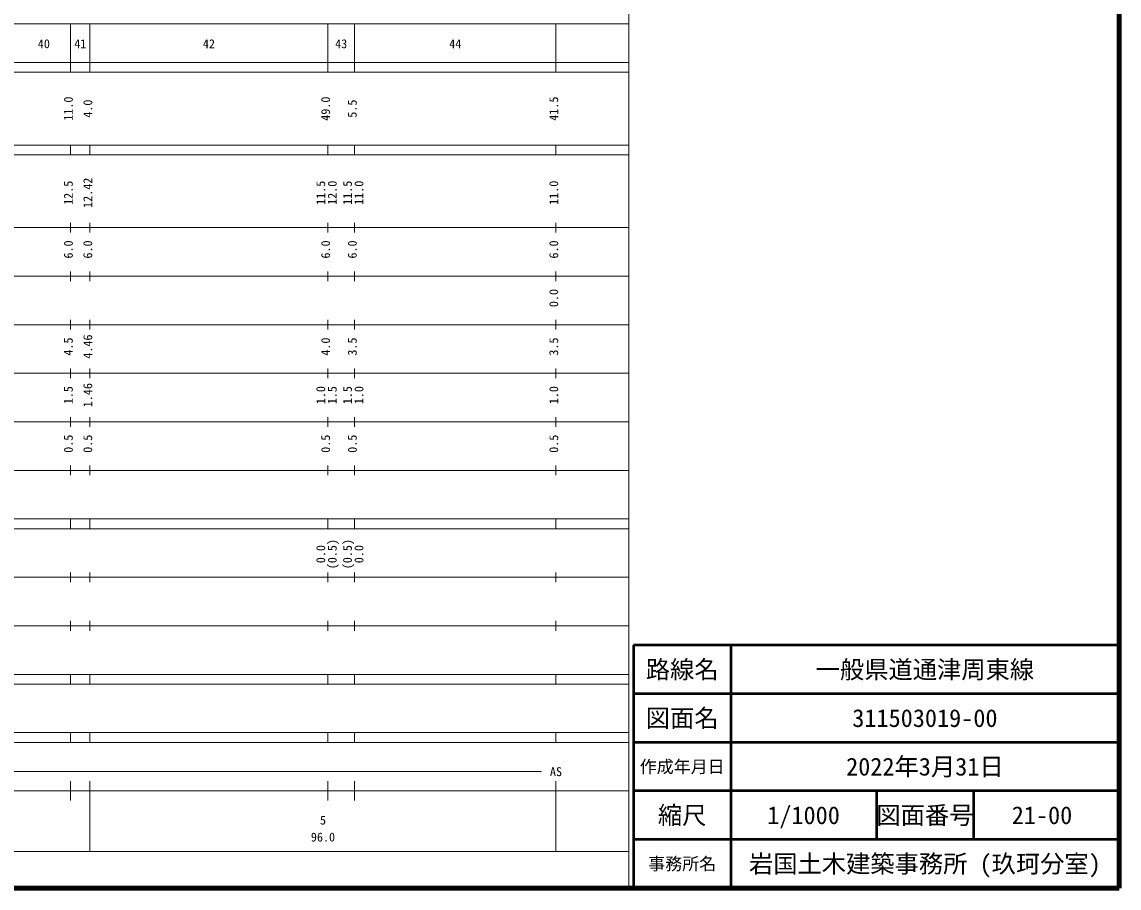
# Model space of a CAD drawing. Units: millimetres on the paper, enlarged 1000 times. Extents: x 40000 to 680000, y 20000 to 380000.
# Drawn here: x 453979 to 680000, y 20000 to 198357 of the extents above; entities that cross this region are included whole.
import ezdxf
from ezdxf.enums import TextEntityAlignment as Align

# ---------------------------------------------------------------- set-up
doc = ezdxf.new("R2010")
doc.units = ezdxf.units.MM
doc.header["$LTSCALE"] = 1000
for name, color, linetype, lineweight in [('M-TTL', 2, 'Continuous', 140), ('M-TTL-BAND', 7, 'Continuous', 13), ('M-TTL-FRAM', 2, 'Continuous', 50), ('M-TTL-LINE', 7, 'Continuous', 50), ('M-TTL-TXT', 7, 'Continuous', 50)]:
    doc.layers.add(name, color=color, linetype=linetype, lineweight=lineweight)
doc.styles.add('ＭＳ ゴシック', font='')
doc.styles.get('ＭＳ ゴシック').set_extended_font_data('MS Gothic')

msp = doc.modelspace()

# ---------------------------------------------------------------- linework, layer by layer
at = {"layer": 'M-TTL'}
for p, q in [((680000, 20000), (680000, 380000)), ((40000, 20000), (680000, 20000))]:
    msp.add_line(p, q, dxfattribs=at)
at = {"layer": 'M-TTL-BAND'}
for p, q in [((579000, 20000), (579000, 370000)), ((68000, 198000), (579000, 198000)), ((464000, 188000), (464000, 198000)), ((468000, 188000), (468000, 198000)), ((517000, 188000), (517000, 198000)), ((522500, 188000), (522500, 198000)), ((564000, 188000), (564000, 198000)), ((40000, 190000), (579000, 190000)), ((40000, 188000), (579000, 188000)), ((40000, 173000), (579000, 173000)), ((464000, 171000), (464000, 173000)), ((468000, 171000), (468000, 173000)), ((517000, 171000), (517000, 173000)), ((522500, 171000), (522500, 173000)), ((564000, 171000), (564000, 173000)), ((40000, 171000), (579000, 171000)), ((40000, 156000), (579000, 156000)), ((464000, 155000), (464000, 157000)), ((468000, 155000), (468000, 157000)), ((517000, 155000), (517000, 157000)), ((522500, 155000), (522500, 157000)), ((564000, 155000), (564000, 157000)), ((464000, 145000), (464000, 147000)), ((468000, 145000), (468000, 147000)), ((517000, 145000), (517000, 147000)), ((522500, 145000), (522500, 147000)), ((564000, 145000), (564000, 147000)), ((46000, 146000), (579000, 146000)), ((52000, 136000), (579000, 136000)), ((464000, 135000), (464000, 137000)), ((468000, 135000), (468000, 137000)), ((517000, 135000), (517000, 137000)), ((522500, 135000), (522500, 137000)), ((564000, 135000), (564000, 137000)), ((464000, 125000), (464000, 127000)), ((468000, 125000), (468000, 127000)), ((517000, 125000), (517000, 127000)), ((522500, 125000), (522500, 127000)), ((564000, 125000), (564000, 127000)), ((46000, 126000), (579000, 126000)), ((52000, 116000), (579000, 116000)), ((464000, 115000), (464000, 117000)), ((468000, 115000), (468000, 117000)), ((517000, 115000), (517000, 117000)), ((522500, 115000), (522500, 117000)), ((564000, 115000), (564000, 117000)), ((464000, 105000), (464000, 107000)), ((468000, 105000), (468000, 107000)), ((517000, 105000), (517000, 107000)), ((522500, 105000), (522500, 107000)), ((564000, 105000), (564000, 107000)), ((46000, 106000), (579000, 106000)), ((40000, 96000), (579000, 96000)), ((464000, 94000), (464000, 96000)), ((468000, 94000), (468000, 96000)), ((517000, 94000), (517000, 96000)), ((522500, 94000), (522500, 96000)), ((564000, 94000), (564000, 96000)), ((40000, 94000), (579000, 94000)), ((49000, 84000), (579000, 84000)), ((464000, 83000), (464000, 85000)), ((468000, 83000), (468000, 85000)), ((517000, 83000), (517000, 85000)), ((522500, 83000), (522500, 85000)), ((564000, 83000), (564000, 85000)), ((464000, 73000), (464000, 75000)), ((468000, 73000), (468000, 75000)), ((517000, 73000), (517000, 75000)), ((522500, 73000), (522500, 75000)), ((564000, 73000), (564000, 75000)), ((40000, 74000), (579000, 74000)), ((40000, 64000), (579000, 64000)), ((464000, 62000), (464000, 64000)), ((468000, 62000), (468000, 64000)), ((517000, 62000), (517000, 64000)), ((522500, 62000), (522500, 64000)), ((564000, 62000), (564000, 64000)), ((40000, 62000), (579000, 62000)), ((40000, 52000), (579000, 52000)), ((464000, 50000), (464000, 52000)), ((468000, 50000), (468000, 52000)), ((517000, 50000), (517000, 52000)), ((522500, 50000), (522500, 52000)), ((564000, 50000), (564000, 52000)), ((40000, 50000), (579000, 50000)), ((71000, 44000), (561000, 44000)), ((464000, 38000), (464000, 42000)), ((468000, 27500), (468000, 42000)), ((517000, 38000), (517000, 42000)), ((522500, 38000), (522500, 42000)), ((564000, 27500), (564000, 42000)), ((40000, 40000), (579000, 40000)), ((68000, 27500), (579000, 27500))]:
    msp.add_line(p, q, dxfattribs=at)
at = {"layer": 'M-TTL-FRAM'}
for p, q in [((680000, 70000), (580000, 70000)), ((580000, 70000), (580000, 20000))]:
    msp.add_line(p, q, dxfattribs=at)
at = {"layer": 'M-TTL-LINE'}
for p, q in [((600000, 70000), (600000, 20000)), ((680000, 60000), (580000, 60000)), ((680000, 50000), (580000, 50000)), ((680000, 40000), (580000, 40000)), ((630000, 40000), (630000, 30000)), ((650000, 40000), (650000, 30000)), ((680000, 30000), (580000, 30000))]:
    msp.add_line(p, q, dxfattribs=at)

# ---------------------------------------------------------------- texts
at = {"layer": 'M-TTL-BAND', "style": 'ＭＳ ゴシック'}
for s, p in [('40', (458500, 192405)), ('41', (466000, 192405)), ('42', (492500, 192405)), ('43', (519750, 192405)), ('44', (543250, 192405)), ('AS', (564000, 42500)), ('5', (516000, 32523)), ('96.0', (516000, 29033))]:
    msp.add_text(s, height=1833, dxfattribs=at).set_placement(p, align=Align.BOTTOM_CENTER)
for s, p in [('11.0', (465000, 180500)), ('4.0', (469000, 180500)), ('49.0', (518000, 180500)), ('5.5', (523500, 180500)), ('41.5', (565000, 180500)), ('12.5', (465000, 163174)), ('12.42', (469000, 163174)), ('11.5', (517000, 163174)), ('12.0', (519370, 163174)), ('11.5', (522500, 163174)), ('11.0', (524870, 163174)), ('11.0', (565000, 163174)), ('6.0', (465000, 151500)), ('6.0', (469000, 151500)), ('6.0', (518000, 151500)), ('6.0', (523500, 151500)), ('6.0', (565000, 151500)), ('0.0', (565000, 141500)), ('4.46', (469000, 131500)), ('4.5', (465000, 131500)), ('4.0', (518000, 131500)), ('3.5', (523500, 131500)), ('3.5', (565000, 131500)), ('1.5', (465000, 121500)), ('1.46', (469000, 121500)), ('1.0', (517000, 121500)), ('1.5', (519370, 121500)), ('1.5', (522500, 121500)), ('1.0', (524870, 121500)), ('1.0', (565000, 121500)), ('0.5', (465000, 111500)), ('0.5', (469000, 111500)), ('0.5', (518000, 111500)), ('0.5', (523500, 111500)), ('0.5', (565000, 111500)), ('0.0', (517000, 88764)), ('(0.5)', (519370, 88764)), ('(0.5)', (522500, 88764)), ('0.0', (524870, 88764))]:
    msp.add_text(s, height=1833, rotation=90, dxfattribs=at).set_placement(p, align=Align.BOTTOM_CENTER)
at = {"layer": 'M-TTL-TXT', "style": 'ＭＳ ゴシック'}
for s, height, p in [('路線名', 3666, (590000, 65000)), ('路線名', 3666, (590000, 65000)), ('一般県道通津周東線', 3666, (640000, 65000)), ('図面名', 3666, (590000, 55000)), ('図面名', 3666, (590000, 55000)), ('311503019-00', 3666, (640000, 55000)), ('作成年月日', 2566, (590000, 45000)), ('作成年月日', 2566, (590000, 45000)), ('2022年3月31日', 3666, (640000, 45000)), ('縮尺', 3666, (590000, 35000)), ('縮尺', 3666, (590000, 35000)), ('1/1000', 3666, (615000, 35000)), ('図面番号', 3666, (640000, 35000)), ('図面番号', 3666, (640000, 35000)), ('21-00', 3666, (664125, 35000)), ('岩国土木建築事務所 (玖珂分室)', 3666, (640000, 25000)), ('事務所名', 2566, (590000, 25000)), ('事務所名', 2566, (590000, 25000))]:
    msp.add_text(s, height=height, dxfattribs=at).set_placement(p, align=Align.MIDDLE_CENTER)

doc.saveas('drawing.dxf')
